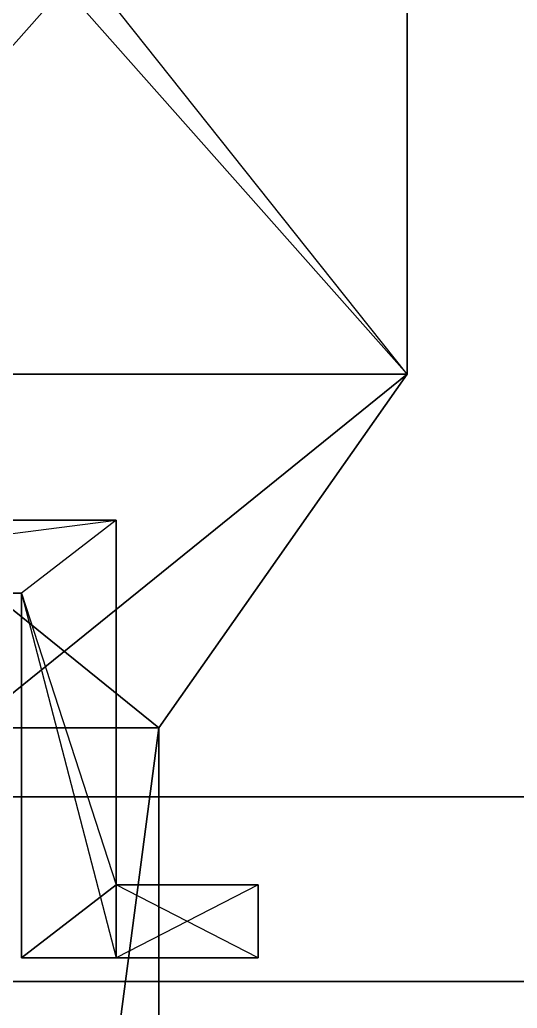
# Model space of a CAD drawing. Extents: x -2.5 to 50.3, y -2 to 6.5.
# Drawn here: x 9.558 to 10.609, y 0.443 to 2.532 of the extents above; entities that cross this region are included whole.
import ezdxf

# ---------------------------------------------------------------- set-up
doc = ezdxf.new("R2010")
doc.units = 0
doc.layers.add('UB3D', color=1, linetype='CONTINUOUS')

msp = doc.modelspace()

# ---------------------------------------------------------------- linework, layer by layer
at = {"layer": 'UB3D', "color": 27}
for points in [[(2.56, 0.89, -51.69), (24.36, 0.89, -51.69), (24.36, 6.22, -51.69), (2.56, 6.22, -51.69)], [(24.36, 0.89, -59.56), (2.56, 0.89, -59.56), (2.56, 6.22, -59.56), (24.36, 6.22, -59.56)], [(2.56, 0.89, -51.69), (24.36, 0.89, -51.69), (24.36, 0.89, -59.56)], [(2.56, 0.89, -51.69), (24.36, 0.89, -59.56), (2.56, 0.89, -59.56)]]:
    msp.add_3dface(points, dxfattribs=at)
at = {"layer": 'UB3D', "color": 254}
for points in [[(8.927, 1.783375, -51.716), (10.377, 1.783375, -51.716), (8.927, 3.605, -51.716)], [(10.377, 1.783375, -51.716), (8.927, 3.605, -51.716), (10.377, 3.605, -51.716)], [(10.377, 1.783375, -59.536), (8.927, 1.783375, -59.536), (10.377, 3.605, -59.536)], [(8.927, 1.783375, -59.536), (10.377, 3.605, -59.536), (8.927, 3.605, -59.536)], [(10.377, 1.783375, -51.716), (10.377, 1.783375, -51.916), (10.377, 3.605, -51.716)], [(10.377, 1.783375, -51.916), (10.377, 3.605, -51.716), (10.377, 3.418166, -51.916)], [(10.377, 1.783375, -59.536), (10.377, 3.418166, -59.336), (10.377, 3.605, -59.536)], [(8.927, 3.418166, -51.916), (10.377, 3.418166, -51.916), (8.927, 1.783375, -51.916)], [(10.377, 3.418166, -51.916), (8.927, 1.783375, -51.916), (10.377, 1.783375, -51.916)], [(10.377, 3.418166, -59.336), (8.927, 3.418166, -59.336), (10.377, 1.783375, -59.336)], [(8.927, 3.418166, -59.336), (10.377, 1.783375, -59.336), (8.927, 1.783375, -59.336)], [(10.377, 1.783375, -59.336), (10.377, 1.783375, -59.536), (10.377, 3.418166, -59.336)], [(9.452, 1.036041, -51.716), (9.852, 1.036041, -51.716), (8.927, 1.783375, -51.716)], [(9.852, 1.036041, -51.716), (8.927, 1.783375, -51.716), (10.377, 1.783375, -51.716)], [(8.927, 1.783375, -51.916), (10.377, 1.783375, -51.916), (9.452, 1.036041, -51.916)], [(9.452, 1.036041, -59.536), (10.377, 1.783375, -59.536), (8.927, 1.783375, -59.536)], [(10.377, 1.783375, -59.336), (8.927, 1.783375, -59.336), (9.852, 1.036041, -59.336)], [(8.927, 1.783375, -59.336), (9.852, 1.036041, -59.336), (9.452, 1.036041, -59.336)], [(10.377, 1.783375, -51.916), (9.452, 1.036041, -51.916), (9.852, 1.036041, -51.916)], [(9.852, 1.036041, -59.536), (9.452, 1.036041, -59.536), (10.377, 1.783375, -59.536)], [(9.852, 1.036041, -51.716), (9.852, 1.036041, -51.916), (10.377, 1.783375, -51.716)], [(9.852, 1.036041, -51.916), (10.377, 1.783375, -51.716), (10.377, 1.783375, -51.916)], [(9.852, 1.036041, -59.336), (9.852, 1.036041, -59.536), (10.377, 1.783375, -59.336)], [(9.852, 1.036041, -59.536), (10.377, 1.783375, -59.336), (10.377, 1.783375, -59.536)], [(8.562, 1.475, -31.496999), (8.562, 1.475, -31.045001), (9.762, 1.475, -31.496999)], [(8.562, 1.475, -31.045001), (9.762, 1.475, -31.496999), (9.762, 1.475, -31.045001)], [(9.762, 1.475, -31.496999), (9.562, 1.320833, -31.496999), (8.562, 1.320833, -31.496999)], [(9.562, 1.320833, -31.496999), (8.562, 1.320833, -31.496999), (9.762, 1.475, -31.496999)], [(8.562, 1.320833, -31.496999), (9.762, 1.475, -31.496999), (8.562, 1.475, -31.496999)], [(9.762, 1.475, -31.496999), (8.562, 1.475, -31.496999), (8.562, 1.320833, -31.496999)], [(9.762, 1.475, -31.045001), (9.562, 1.320833, -31.045001), (8.562, 1.320833, -31.045001)], [(9.562, 1.320833, -31.045001), (8.562, 1.320833, -31.045001), (9.762, 1.475, -31.045001)], [(8.562, 1.320833, -31.045001), (9.762, 1.475, -31.045001), (8.562, 1.475, -31.045001)], [(9.762, 1.475, -31.045001), (8.562, 1.475, -31.045001), (8.562, 1.320833, -31.045001)], [(8.562, 1.475, -27.686999), (8.562, 1.475, -27.235001), (9.762, 1.475, -27.686999)], [(8.562, 1.475, -27.235001), (9.762, 1.475, -27.686999), (9.762, 1.475, -27.235001)], [(9.762, 1.475, -27.686999), (9.562, 1.320833, -27.686999), (8.562, 1.320833, -27.686999)], [(9.562, 1.320833, -27.686999), (8.562, 1.320833, -27.686999), (9.762, 1.475, -27.686999)], [(8.562, 1.320833, -27.686999), (9.762, 1.475, -27.686999), (8.562, 1.475, -27.686999)], [(9.762, 1.475, -27.686999), (8.562, 1.475, -27.686999), (8.562, 1.320833, -27.686999)], [(9.762, 1.475, -27.235001), (9.562, 1.320833, -27.235001), (8.562, 1.320833, -27.235001)], [(9.562, 1.320833, -27.235001), (8.562, 1.320833, -27.235001), (9.762, 1.475, -27.235001)], [(8.562, 1.320833, -27.235001), (9.762, 1.475, -27.235001), (8.562, 1.475, -27.235001)], [(9.762, 1.475, -27.235001), (8.562, 1.475, -27.235001), (8.562, 1.320833, -27.235001)], [(8.562, 1.475, -28.956999), (8.562, 1.475, -28.505001), (9.762, 1.475, -28.956999)], [(8.562, 1.475, -28.505001), (9.762, 1.475, -28.956999), (9.762, 1.475, -28.505001)], [(9.762, 1.475, -28.956999), (9.562, 1.320833, -28.956999), (8.562, 1.320833, -28.956999)], [(9.562, 1.320833, -28.956999), (8.562, 1.320833, -28.956999), (9.762, 1.475, -28.956999)], [(8.562, 1.320833, -28.956999), (9.762, 1.475, -28.956999), (8.562, 1.475, -28.956999)], [(9.762, 1.475, -28.956999), (8.562, 1.475, -28.956999), (8.562, 1.320833, -28.956999)], [(9.762, 1.475, -28.505001), (9.562, 1.320833, -28.505001), (8.562, 1.320833, -28.505001)], [(9.562, 1.320833, -28.505001), (8.562, 1.320833, -28.505001), (9.762, 1.475, -28.505001)], [(8.562, 1.320833, -28.505001), (9.762, 1.475, -28.505001), (8.562, 1.475, -28.505001)], [(9.762, 1.475, -28.505001), (8.562, 1.475, -28.505001), (8.562, 1.320833, -28.505001)], [(8.562, 1.475, -30.226999), (8.562, 1.475, -29.775001), (9.762, 1.475, -30.226999)], [(8.562, 1.475, -29.775001), (9.762, 1.475, -30.226999), (9.762, 1.475, -29.775001)], [(9.762, 1.475, -30.226999), (9.562, 1.320833, -30.226999), (8.562, 1.320833, -30.226999)], [(9.562, 1.320833, -30.226999), (8.562, 1.320833, -30.226999), (9.762, 1.475, -30.226999)], [(8.562, 1.320833, -30.226999), (9.762, 1.475, -30.226999), (8.562, 1.475, -30.226999)], [(9.762, 1.475, -30.226999), (8.562, 1.475, -30.226999), (8.562, 1.320833, -30.226999)], [(9.762, 1.475, -29.775001), (9.562, 1.320833, -29.775001), (8.562, 1.320833, -29.775001)], [(9.562, 1.320833, -29.775001), (8.562, 1.320833, -29.775001), (9.762, 1.475, -29.775001)], [(8.562, 1.320833, -29.775001), (9.762, 1.475, -29.775001), (8.562, 1.475, -29.775001)], [(9.762, 1.475, -29.775001), (8.562, 1.475, -29.775001), (8.562, 1.320833, -29.775001)], [(8.562, 1.475, -35.306999), (8.562, 1.475, -34.855001), (9.762, 1.475, -35.306999)], [(8.562, 1.475, -34.855001), (9.762, 1.475, -35.306999), (9.762, 1.475, -34.855001)], [(9.762, 1.475, -35.306999), (9.562, 1.320833, -35.306999), (8.562, 1.320833, -35.306999)], [(9.562, 1.320833, -35.306999), (8.562, 1.320833, -35.306999), (9.762, 1.475, -35.306999)], [(8.562, 1.320833, -35.306999), (9.762, 1.475, -35.306999), (8.562, 1.475, -35.306999)], [(9.762, 1.475, -35.306999), (8.562, 1.475, -35.306999), (8.562, 1.320833, -35.306999)], [(9.762, 1.475, -34.855001), (9.562, 1.320833, -34.855001), (8.562, 1.320833, -34.855001)], [(9.562, 1.320833, -34.855001), (8.562, 1.320833, -34.855001), (9.762, 1.475, -34.855001)], [(8.562, 1.320833, -34.855001), (9.762, 1.475, -34.855001), (8.562, 1.475, -34.855001)], [(9.762, 1.475, -34.855001), (8.562, 1.475, -34.855001), (8.562, 1.320833, -34.855001)], [(8.562, 1.475, -32.766999), (8.562, 1.475, -32.315001), (9.762, 1.475, -32.766999)], [(8.562, 1.475, -32.315001), (9.762, 1.475, -32.766999), (9.762, 1.475, -32.315001)], [(9.762, 1.475, -32.766999), (9.562, 1.320833, -32.766999), (8.562, 1.320833, -32.766999)], [(9.562, 1.320833, -32.766999), (8.562, 1.320833, -32.766999), (9.762, 1.475, -32.766999)], [(8.562, 1.320833, -32.766999), (9.762, 1.475, -32.766999), (8.562, 1.475, -32.766999)], [(9.762, 1.475, -32.766999), (8.562, 1.475, -32.766999), (8.562, 1.320833, -32.766999)], [(9.762, 1.475, -32.315001), (9.562, 1.320833, -32.315001), (8.562, 1.320833, -32.315001)], [(9.562, 1.320833, -32.315001), (8.562, 1.320833, -32.315001), (9.762, 1.475, -32.315001)], [(8.562, 1.320833, -32.315001), (9.762, 1.475, -32.315001), (8.562, 1.475, -32.315001)], [(9.762, 1.475, -32.315001), (8.562, 1.475, -32.315001), (8.562, 1.320833, -32.315001)], [(8.562, 1.475, -34.036999), (8.562, 1.475, -33.585001), (9.762, 1.475, -34.036999)], [(8.562, 1.475, -33.585001), (9.762, 1.475, -34.036999), (9.762, 1.475, -33.585001)], [(9.762, 1.475, -34.036999), (9.562, 1.320833, -34.036999), (8.562, 1.320833, -34.036999)], [(9.562, 1.320833, -34.036999), (8.562, 1.320833, -34.036999), (9.762, 1.475, -34.036999)], [(8.562, 1.320833, -34.036999), (9.762, 1.475, -34.036999), (8.562, 1.475, -34.036999)], [(9.762, 1.475, -34.036999), (8.562, 1.475, -34.036999), (8.562, 1.320833, -34.036999)], [(9.762, 1.475, -33.585001), (9.562, 1.320833, -33.585001), (8.562, 1.320833, -33.585001)], [(9.562, 1.320833, -33.585001), (8.562, 1.320833, -33.585001), (9.762, 1.475, -33.585001)], [(8.562, 1.320833, -33.585001), (9.762, 1.475, -33.585001), (8.562, 1.475, -33.585001)], [(9.762, 1.475, -33.585001), (8.562, 1.475, -33.585001), (8.562, 1.320833, -33.585001)], [(9.562, 1.320833, -31.496999), (9.762, 0.704166, -31.496999), (9.762, 1.475, -31.496999)], [(9.762, 0.704166, -31.496999), (9.762, 1.475, -31.496999), (9.562, 1.320833, -31.496999)], [(9.562, 1.320833, -31.045001), (9.762, 0.704166, -31.045001), (9.762, 1.475, -31.045001)], [(9.762, 0.704166, -31.045001), (9.762, 1.475, -31.045001), (9.562, 1.320833, -31.045001)], [(9.562, 1.320833, -27.686999), (9.762, 0.704166, -27.686999), (9.762, 1.475, -27.686999)], [(9.762, 0.704166, -27.686999), (9.762, 1.475, -27.686999), (9.562, 1.320833, -27.686999)], [(9.562, 1.320833, -27.235001), (9.762, 0.704166, -27.235001), (9.762, 1.475, -27.235001)], [(9.762, 0.704166, -27.235001), (9.762, 1.475, -27.235001), (9.562, 1.320833, -27.235001)], [(9.562, 1.320833, -28.956999), (9.762, 0.704166, -28.956999), (9.762, 1.475, -28.956999)], [(9.762, 0.704166, -28.956999), (9.762, 1.475, -28.956999), (9.562, 1.320833, -28.956999)], [(9.562, 1.320833, -28.505001), (9.762, 0.704166, -28.505001), (9.762, 1.475, -28.505001)], [(9.762, 0.704166, -28.505001), (9.762, 1.475, -28.505001), (9.562, 1.320833, -28.505001)], [(9.562, 1.320833, -30.226999), (9.762, 0.704166, -30.226999), (9.762, 1.475, -30.226999)], [(9.762, 0.704166, -30.226999), (9.762, 1.475, -30.226999), (9.562, 1.320833, -30.226999)], [(9.562, 1.320833, -29.775001), (9.762, 0.704166, -29.775001), (9.762, 1.475, -29.775001)], [(9.762, 0.704166, -29.775001), (9.762, 1.475, -29.775001), (9.562, 1.320833, -29.775001)], [(9.562, 1.320833, -35.306999), (9.762, 0.704166, -35.306999), (9.762, 1.475, -35.306999)], [(9.762, 0.704166, -35.306999), (9.762, 1.475, -35.306999), (9.562, 1.320833, -35.306999)], [(9.562, 1.320833, -34.855001), (9.762, 0.704166, -34.855001), (9.762, 1.475, -34.855001)], [(9.762, 0.704166, -34.855001), (9.762, 1.475, -34.855001), (9.562, 1.320833, -34.855001)], [(9.562, 1.320833, -32.766999), (9.762, 0.704166, -32.766999), (9.762, 1.475, -32.766999)], [(9.762, 0.704166, -32.766999), (9.762, 1.475, -32.766999), (9.562, 1.320833, -32.766999)], [(9.562, 1.320833, -32.315001), (9.762, 0.704166, -32.315001), (9.762, 1.475, -32.315001)], [(9.762, 0.704166, -32.315001), (9.762, 1.475, -32.315001), (9.562, 1.320833, -32.315001)], [(9.562, 1.320833, -34.036999), (9.762, 0.704166, -34.036999), (9.762, 1.475, -34.036999)], [(9.762, 0.704166, -34.036999), (9.762, 1.475, -34.036999), (9.562, 1.320833, -34.036999)], [(9.562, 1.320833, -33.585001), (9.762, 0.704166, -33.585001), (9.762, 1.475, -33.585001)], [(9.762, 0.704166, -33.585001), (9.762, 1.475, -33.585001), (9.562, 1.320833, -33.585001)], [(9.762, 1.475, -31.496999), (9.762, 1.475, -31.045001), (9.762, 0.704166, -31.496999)], [(9.762, 1.475, -31.045001), (9.762, 0.704166, -31.496999), (9.762, 0.704166, -31.045001)], [(9.762, 1.475, -27.686999), (9.762, 1.475, -27.235001), (9.762, 0.704166, -27.686999)], [(9.762, 1.475, -27.235001), (9.762, 0.704166, -27.686999), (9.762, 0.704166, -27.235001)], [(9.762, 1.475, -28.956999), (9.762, 1.475, -28.505001), (9.762, 0.704166, -28.956999)], [(9.762, 1.475, -28.505001), (9.762, 0.704166, -28.956999), (9.762, 0.704166, -28.505001)], [(9.762, 1.475, -30.226999), (9.762, 1.475, -29.775001), (9.762, 0.704166, -30.226999)], [(9.762, 1.475, -29.775001), (9.762, 0.704166, -30.226999), (9.762, 0.704166, -29.775001)], [(9.762, 1.475, -35.306999), (9.762, 1.475, -34.855001), (9.762, 0.704166, -35.306999)], [(9.762, 1.475, -34.855001), (9.762, 0.704166, -35.306999), (9.762, 0.704166, -34.855001)], [(9.762, 1.475, -32.766999), (9.762, 1.475, -32.315001), (9.762, 0.704166, -32.766999)], [(9.762, 1.475, -32.315001), (9.762, 0.704166, -32.766999), (9.762, 0.704166, -32.315001)], [(9.762, 1.475, -34.036999), (9.762, 1.475, -33.585001), (9.762, 0.704166, -34.036999)], [(9.762, 1.475, -33.585001), (9.762, 0.704166, -34.036999), (9.762, 0.704166, -33.585001)], [(9.562, 1.320833, -31.496999), (9.562, 1.320833, -31.045001), (8.562, 1.320833, -31.496999)], [(9.562, 1.320833, -31.045001), (8.562, 1.320833, -31.496999), (8.562, 1.320833, -31.045001)], [(9.562, 1.320833, -27.686999), (9.562, 1.320833, -27.235001), (8.562, 1.320833, -27.686999)], [(9.562, 1.320833, -27.235001), (8.562, 1.320833, -27.686999), (8.562, 1.320833, -27.235001)], [(9.562, 1.320833, -28.956999), (9.562, 1.320833, -28.505001), (8.562, 1.320833, -28.956999)], [(9.562, 1.320833, -28.505001), (8.562, 1.320833, -28.956999), (8.562, 1.320833, -28.505001)], [(9.562, 1.320833, -30.226999), (9.562, 1.320833, -29.775001), (8.562, 1.320833, -30.226999)], [(9.562, 1.320833, -29.775001), (8.562, 1.320833, -30.226999), (8.562, 1.320833, -29.775001)], [(9.562, 1.320833, -35.306999), (9.562, 1.320833, -34.855001), (8.562, 1.320833, -35.306999)], [(9.562, 1.320833, -34.855001), (8.562, 1.320833, -35.306999), (8.562, 1.320833, -34.855001)], [(9.562, 1.320833, -32.766999), (9.562, 1.320833, -32.315001), (8.562, 1.320833, -32.766999)], [(9.562, 1.320833, -32.315001), (8.562, 1.320833, -32.766999), (8.562, 1.320833, -32.315001)], [(9.562, 1.320833, -34.036999), (9.562, 1.320833, -33.585001), (8.562, 1.320833, -34.036999)], [(9.562, 1.320833, -33.585001), (8.562, 1.320833, -34.036999), (8.562, 1.320833, -33.585001)], [(9.562, 0.55, -31.496999), (9.562, 0.55, -31.045001), (9.562, 1.320833, -31.496999)], [(9.562, 0.55, -31.045001), (9.562, 1.320833, -31.496999), (9.562, 1.320833, -31.045001)], [(9.762, 0.55, -31.496999), (9.562, 0.55, -31.496999), (9.562, 1.320833, -31.496999)], [(9.562, 0.55, -31.496999), (9.562, 1.320833, -31.496999), (9.762, 0.704166, -31.496999)], [(9.762, 0.704166, -31.045001), (9.562, 0.55, -31.045001), (9.562, 1.320833, -31.045001)], [(9.562, 0.55, -31.045001), (9.562, 1.320833, -31.045001), (9.762, 0.704166, -31.045001)], [(9.562, 0.55, -27.686999), (9.562, 0.55, -27.235001), (9.562, 1.320833, -27.686999)], [(9.562, 0.55, -27.235001), (9.562, 1.320833, -27.686999), (9.562, 1.320833, -27.235001)], [(9.762, 0.55, -27.686999), (9.562, 0.55, -27.686999), (9.562, 1.320833, -27.686999)], [(9.562, 0.55, -27.686999), (9.562, 1.320833, -27.686999), (9.762, 0.704166, -27.686999)], [(9.762, 0.704166, -27.235001), (9.562, 0.55, -27.235001), (9.562, 1.320833, -27.235001)], [(9.562, 0.55, -27.235001), (9.562, 1.320833, -27.235001), (9.762, 0.704166, -27.235001)], [(9.562, 0.55, -28.956999), (9.562, 0.55, -28.505001), (9.562, 1.320833, -28.956999)], [(9.562, 0.55, -28.505001), (9.562, 1.320833, -28.956999), (9.562, 1.320833, -28.505001)], [(9.762, 0.55, -28.956999), (9.562, 0.55, -28.956999), (9.562, 1.320833, -28.956999)], [(9.562, 0.55, -28.956999), (9.562, 1.320833, -28.956999), (9.762, 0.704166, -28.956999)], [(9.762, 0.704166, -28.505001), (9.562, 0.55, -28.505001), (9.562, 1.320833, -28.505001)], [(9.562, 0.55, -28.505001), (9.562, 1.320833, -28.505001), (9.762, 0.704166, -28.505001)], [(9.562, 0.55, -30.226999), (9.562, 0.55, -29.775001), (9.562, 1.320833, -30.226999)], [(9.562, 0.55, -29.775001), (9.562, 1.320833, -30.226999), (9.562, 1.320833, -29.775001)], [(9.762, 0.55, -30.226999), (9.562, 0.55, -30.226999), (9.562, 1.320833, -30.226999)], [(9.562, 0.55, -30.226999), (9.562, 1.320833, -30.226999), (9.762, 0.704166, -30.226999)], [(9.762, 0.704166, -29.775001), (9.562, 0.55, -29.775001), (9.562, 1.320833, -29.775001)], [(9.562, 0.55, -29.775001), (9.562, 1.320833, -29.775001), (9.762, 0.704166, -29.775001)], [(9.562, 0.55, -35.306999), (9.562, 0.55, -34.855001), (9.562, 1.320833, -35.306999)], [(9.562, 0.55, -34.855001), (9.562, 1.320833, -35.306999), (9.562, 1.320833, -34.855001)], [(9.762, 0.55, -35.306999), (9.562, 0.55, -35.306999), (9.562, 1.320833, -35.306999)], [(9.562, 0.55, -35.306999), (9.562, 1.320833, -35.306999), (9.762, 0.704166, -35.306999)], [(9.762, 0.704166, -34.855001), (9.562, 0.55, -34.855001), (9.562, 1.320833, -34.855001)], [(9.562, 0.55, -34.855001), (9.562, 1.320833, -34.855001), (9.762, 0.704166, -34.855001)], [(9.562, 0.55, -32.766999), (9.562, 0.55, -32.315001), (9.562, 1.320833, -32.766999)], [(9.562, 0.55, -32.315001), (9.562, 1.320833, -32.766999), (9.562, 1.320833, -32.315001)], [(9.762, 0.55, -32.766999), (9.562, 0.55, -32.766999), (9.562, 1.320833, -32.766999)], [(9.562, 0.55, -32.766999), (9.562, 1.320833, -32.766999), (9.762, 0.704166, -32.766999)], [(9.762, 0.704166, -32.315001), (9.562, 0.55, -32.315001), (9.562, 1.320833, -32.315001)], [(9.562, 0.55, -32.315001), (9.562, 1.320833, -32.315001), (9.762, 0.704166, -32.315001)], [(9.562, 0.55, -34.036999), (9.562, 0.55, -33.585001), (9.562, 1.320833, -34.036999)], [(9.562, 0.55, -33.585001), (9.562, 1.320833, -34.036999), (9.562, 1.320833, -33.585001)], [(9.762, 0.55, -34.036999), (9.562, 0.55, -34.036999), (9.562, 1.320833, -34.036999)], [(9.562, 0.55, -34.036999), (9.562, 1.320833, -34.036999), (9.762, 0.704166, -34.036999)], [(9.762, 0.704166, -33.585001), (9.562, 0.55, -33.585001), (9.562, 1.320833, -33.585001)], [(9.562, 0.55, -33.585001), (9.562, 1.320833, -33.585001), (9.762, 0.704166, -33.585001)], [(9.452, -2, -51.716), (9.852, -2, -51.716), (9.452, 1.036041, -51.716)], [(9.852, -2, -51.716), (9.452, 1.036041, -51.716), (9.852, 1.036041, -51.716)], [(9.452, 1.036041, -51.916), (9.852, 1.036041, -51.916), (9.452, -2, -51.916)], [(9.852, 1.036041, -51.916), (9.452, -2, -51.916), (9.852, -2, -51.916)], [(9.852, -2, -59.536), (9.452, -2, -59.536), (9.852, 1.036041, -59.536)], [(9.452, -2, -59.536), (9.852, 1.036041, -59.536), (9.452, 1.036041, -59.536)], [(9.852, 1.036041, -59.336), (9.452, 1.036041, -59.336), (9.852, -2, -59.336)], [(9.452, 1.036041, -59.336), (9.852, -2, -59.336), (9.452, -2, -59.336)], [(9.852, -2, -51.716), (9.852, -2, -51.916), (9.852, 1.036041, -51.716)], [(9.852, -2, -51.916), (9.852, 1.036041, -51.716), (9.852, 1.036041, -51.916)], [(9.852, -2, -59.336), (9.852, -2, -59.536), (9.852, 1.036041, -59.336)], [(9.852, -2, -59.536), (9.852, 1.036041, -59.336), (9.852, 1.036041, -59.536)], [(9.762, 0.704166, -31.496999), (9.762, 0.55, -31.496999), (9.562, 0.55, -31.496999)], [(9.762, 0.55, -31.045001), (9.762, 0.704166, -31.045001), (9.562, 0.55, -31.045001)], [(9.762, 0.704166, -27.686999), (9.762, 0.55, -27.686999), (9.562, 0.55, -27.686999)], [(9.762, 0.55, -27.235001), (9.762, 0.704166, -27.235001), (9.562, 0.55, -27.235001)], [(9.762, 0.704166, -28.956999), (9.762, 0.55, -28.956999), (9.562, 0.55, -28.956999)], [(9.762, 0.55, -28.505001), (9.762, 0.704166, -28.505001), (9.562, 0.55, -28.505001)], [(9.762, 0.704166, -30.226999), (9.762, 0.55, -30.226999), (9.562, 0.55, -30.226999)], [(9.762, 0.55, -29.775001), (9.762, 0.704166, -29.775001), (9.562, 0.55, -29.775001)], [(9.762, 0.704166, -35.306999), (9.762, 0.55, -35.306999), (9.562, 0.55, -35.306999)], [(9.762, 0.55, -34.855001), (9.762, 0.704166, -34.855001), (9.562, 0.55, -34.855001)], [(9.762, 0.704166, -32.766999), (9.762, 0.55, -32.766999), (9.562, 0.55, -32.766999)], [(9.762, 0.55, -32.315001), (9.762, 0.704166, -32.315001), (9.562, 0.55, -32.315001)], [(9.762, 0.704166, -34.036999), (9.762, 0.55, -34.036999), (9.562, 0.55, -34.036999)], [(9.762, 0.55, -33.585001), (9.762, 0.704166, -33.585001), (9.562, 0.55, -33.585001)], [(9.762, 0.704166, -31.496999), (9.762, 0.704166, -31.045001), (10.062, 0.704166, -31.496999)], [(9.762, 0.704166, -31.045001), (10.062, 0.704166, -31.496999), (10.062, 0.704166, -31.045001)], [(10.062, 0.704166, -31.496999), (10.062, 0.55, -31.496999), (9.762, 0.704166, -31.496999)], [(10.062, 0.55, -31.496999), (9.762, 0.704166, -31.496999), (9.762, 0.55, -31.496999)], [(10.062, 0.55, -31.045001), (10.062, 0.704166, -31.045001), (9.762, 0.55, -31.045001)], [(10.062, 0.704166, -31.045001), (9.762, 0.55, -31.045001), (9.762, 0.704166, -31.045001)], [(9.762, 0.704166, -27.686999), (9.762, 0.704166, -27.235001), (10.062, 0.704166, -27.686999)], [(9.762, 0.704166, -27.235001), (10.062, 0.704166, -27.686999), (10.062, 0.704166, -27.235001)], [(10.062, 0.704166, -27.686999), (10.062, 0.55, -27.686999), (9.762, 0.704166, -27.686999)], [(10.062, 0.55, -27.686999), (9.762, 0.704166, -27.686999), (9.762, 0.55, -27.686999)], [(10.062, 0.55, -27.235001), (10.062, 0.704166, -27.235001), (9.762, 0.55, -27.235001)], [(10.062, 0.704166, -27.235001), (9.762, 0.55, -27.235001), (9.762, 0.704166, -27.235001)], [(9.762, 0.704166, -28.956999), (9.762, 0.704166, -28.505001), (10.062, 0.704166, -28.956999)], [(9.762, 0.704166, -28.505001), (10.062, 0.704166, -28.956999), (10.062, 0.704166, -28.505001)], [(10.062, 0.704166, -28.956999), (10.062, 0.55, -28.956999), (9.762, 0.704166, -28.956999)], [(10.062, 0.55, -28.956999), (9.762, 0.704166, -28.956999), (9.762, 0.55, -28.956999)], [(10.062, 0.55, -28.505001), (10.062, 0.704166, -28.505001), (9.762, 0.55, -28.505001)], [(10.062, 0.704166, -28.505001), (9.762, 0.55, -28.505001), (9.762, 0.704166, -28.505001)], [(9.762, 0.704166, -30.226999), (9.762, 0.704166, -29.775001), (10.062, 0.704166, -30.226999)], [(9.762, 0.704166, -29.775001), (10.062, 0.704166, -30.226999), (10.062, 0.704166, -29.775001)], [(10.062, 0.704166, -30.226999), (10.062, 0.55, -30.226999), (9.762, 0.704166, -30.226999)], [(10.062, 0.55, -30.226999), (9.762, 0.704166, -30.226999), (9.762, 0.55, -30.226999)], [(10.062, 0.55, -29.775001), (10.062, 0.704166, -29.775001), (9.762, 0.55, -29.775001)], [(10.062, 0.704166, -29.775001), (9.762, 0.55, -29.775001), (9.762, 0.704166, -29.775001)], [(9.762, 0.704166, -35.306999), (9.762, 0.704166, -34.855001), (10.062, 0.704166, -35.306999)], [(9.762, 0.704166, -34.855001), (10.062, 0.704166, -35.306999), (10.062, 0.704166, -34.855001)], [(10.062, 0.704166, -35.306999), (10.062, 0.55, -35.306999), (9.762, 0.704166, -35.306999)], [(10.062, 0.55, -35.306999), (9.762, 0.704166, -35.306999), (9.762, 0.55, -35.306999)], [(10.062, 0.55, -34.855001), (10.062, 0.704166, -34.855001), (9.762, 0.55, -34.855001)], [(10.062, 0.704166, -34.855001), (9.762, 0.55, -34.855001), (9.762, 0.704166, -34.855001)], [(9.762, 0.704166, -32.766999), (9.762, 0.704166, -32.315001), (10.062, 0.704166, -32.766999)], [(9.762, 0.704166, -32.315001), (10.062, 0.704166, -32.766999), (10.062, 0.704166, -32.315001)], [(10.062, 0.704166, -32.766999), (10.062, 0.55, -32.766999), (9.762, 0.704166, -32.766999)], [(10.062, 0.55, -32.766999), (9.762, 0.704166, -32.766999), (9.762, 0.55, -32.766999)], [(10.062, 0.55, -32.315001), (10.062, 0.704166, -32.315001), (9.762, 0.55, -32.315001)], [(10.062, 0.704166, -32.315001), (9.762, 0.55, -32.315001), (9.762, 0.704166, -32.315001)], [(9.762, 0.704166, -34.036999), (9.762, 0.704166, -33.585001), (10.062, 0.704166, -34.036999)], [(9.762, 0.704166, -33.585001), (10.062, 0.704166, -34.036999), (10.062, 0.704166, -33.585001)], [(10.062, 0.704166, -34.036999), (10.062, 0.55, -34.036999), (9.762, 0.704166, -34.036999)], [(10.062, 0.55, -34.036999), (9.762, 0.704166, -34.036999), (9.762, 0.55, -34.036999)], [(10.062, 0.55, -33.585001), (10.062, 0.704166, -33.585001), (9.762, 0.55, -33.585001)], [(10.062, 0.704166, -33.585001), (9.762, 0.55, -33.585001), (9.762, 0.704166, -33.585001)], [(10.062, 0.704166, -31.496999), (10.062, 0.704166, -31.045001), (10.062, 0.55, -31.496999)], [(10.062, 0.704166, -31.045001), (10.062, 0.55, -31.496999), (10.062, 0.55, -31.045001)], [(10.062, 0.704166, -27.686999), (10.062, 0.704166, -27.235001), (10.062, 0.55, -27.686999)], [(10.062, 0.704166, -27.235001), (10.062, 0.55, -27.686999), (10.062, 0.55, -27.235001)], [(10.062, 0.704166, -28.956999), (10.062, 0.704166, -28.505001), (10.062, 0.55, -28.956999)], [(10.062, 0.704166, -28.505001), (10.062, 0.55, -28.956999), (10.062, 0.55, -28.505001)], [(10.062, 0.704166, -30.226999), (10.062, 0.704166, -29.775001), (10.062, 0.55, -30.226999)], [(10.062, 0.704166, -29.775001), (10.062, 0.55, -30.226999), (10.062, 0.55, -29.775001)], [(10.062, 0.704166, -35.306999), (10.062, 0.704166, -34.855001), (10.062, 0.55, -35.306999)], [(10.062, 0.704166, -34.855001), (10.062, 0.55, -35.306999), (10.062, 0.55, -34.855001)], [(10.062, 0.704166, -32.766999), (10.062, 0.704166, -32.315001), (10.062, 0.55, -32.766999)], [(10.062, 0.704166, -32.315001), (10.062, 0.55, -32.766999), (10.062, 0.55, -32.315001)], [(10.062, 0.704166, -34.036999), (10.062, 0.704166, -33.585001), (10.062, 0.55, -34.036999)], [(10.062, 0.704166, -33.585001), (10.062, 0.55, -34.036999), (10.062, 0.55, -33.585001)], [(10.062, 0.55, -31.496999), (10.062, 0.55, -31.045001), (9.562, 0.55, -31.496999)], [(10.062, 0.55, -31.045001), (9.562, 0.55, -31.496999), (9.562, 0.55, -31.045001)], [(10.062, 0.55, -27.686999), (10.062, 0.55, -27.235001), (9.562, 0.55, -27.686999)], [(10.062, 0.55, -27.235001), (9.562, 0.55, -27.686999), (9.562, 0.55, -27.235001)], [(10.062, 0.55, -28.956999), (10.062, 0.55, -28.505001), (9.562, 0.55, -28.956999)], [(10.062, 0.55, -28.505001), (9.562, 0.55, -28.956999), (9.562, 0.55, -28.505001)], [(10.062, 0.55, -30.226999), (10.062, 0.55, -29.775001), (9.562, 0.55, -30.226999)], [(10.062, 0.55, -29.775001), (9.562, 0.55, -30.226999), (9.562, 0.55, -29.775001)], [(10.062, 0.55, -35.306999), (10.062, 0.55, -34.855001), (9.562, 0.55, -35.306999)], [(10.062, 0.55, -34.855001), (9.562, 0.55, -35.306999), (9.562, 0.55, -34.855001)], [(10.062, 0.55, -32.766999), (10.062, 0.55, -32.315001), (9.562, 0.55, -32.766999)], [(10.062, 0.55, -32.315001), (9.562, 0.55, -32.766999), (9.562, 0.55, -32.315001)], [(10.062, 0.55, -34.036999), (10.062, 0.55, -33.585001), (9.562, 0.55, -34.036999)], [(10.062, 0.55, -33.585001), (9.562, 0.55, -34.036999), (9.562, 0.55, -33.585001)]]:
    msp.add_3dface(points, dxfattribs=at)
at = {"layer": 'UB3D', "color": 94}
for points in [[(-2.54125, 0.5, -67.818), (50.292613, 0.5, -67.818), (50.292613, -0.5, -67.818), (-2.54125, -0.5, -67.818)], [(50.292613, 0.5, 1.27), (-2.54125, 0.5, 1.27), (-2.54125, -0.5, 1.27), (50.292613, -0.5, 1.27)], [(-2.54125, 0.5, 1.27), (-2.54125, 0.5, -67.818), (50.292613, 0.5, -67.818)], [(-2.54125, 0.5, 1.27), (50.292613, 0.5, -67.818), (50.292613, 0.5, 1.27)], [(-2.54125, 0.5, 1.27), (50.292613, 0.5, 1.27), (-2.54125, 0.5, 1.27)]]:
    msp.add_3dface(points, dxfattribs=at)

doc.saveas('drawing.dxf')
